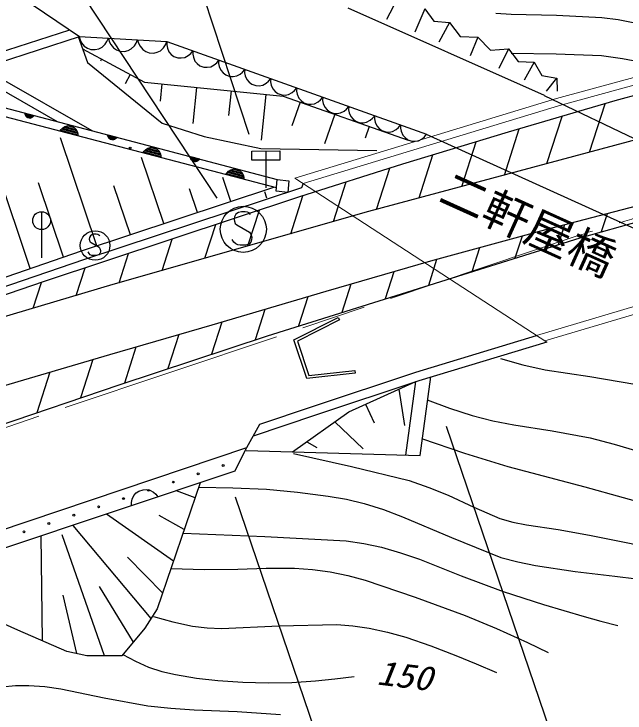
# Model space of a CAD drawing. Units: millimetres, scale not verified. Extents: x 40000 to 680000, y 20000 to 380000.
# Drawn here: x 105405 to 138342, y 262866 to 300565 of the extents above; entities that cross this region are included whole.
import ezdxf
from ezdxf.enums import TextEntityAlignment as Align

# ---------------------------------------------------------------- set-up
doc = ezdxf.new("R2010")
doc.units = ezdxf.units.MM
doc.header["$LTSCALE"] = 1000
doc.linetypes.add('CHAIN', pattern=[18.5, 12, -1.5, 3.5, -1.5])
for name, color, linetype, lineweight in [('M-BGD', 7, 'Continuous', 25), ('M-BMK', 2, 'CHAIN', 13), ('M-STR', 1, 'Continuous', 13)]:
    doc.layers.add(name, color=color, linetype=linetype, lineweight=lineweight)
doc.styles.add('ＭＳ ゴシック', font='')
doc.styles.get('ＭＳ ゴシック').set_extended_font_data('MS Gothic')

# ---------------------------------------------------------------- blocks, each defined once
blk = doc.blocks.new('BUHIN15')
at = {"color": 7, "linetype": 'Continuous', "lineweight": 25}
blk.add_lwpolyline([(157, -881), (257, -901), (359, -882), (480, -825), (637, -712), (743, -581), (800, -425), (785, -266), (706, -146), (646, -73), (533, -1), (421, 3), (-361, -76), (-488, -28), (-620, 69), (-698, 198), (-732, 320), (-727, 462), (-602, 621), (-369, 789), (-257, 847), (-128, 871), (8, 854), (163, 788)], dxfattribs=at)
blk.add_circle((0, 0), 1244, dxfattribs=at)
blk = doc.blocks.new('BUHIN19')
at = {"color": 7, "linetype": 'Continuous', "lineweight": 25}
blk.add_lwpolyline([(101, -564), (165, -577), (230, -564), (307, -528), (408, -456), (476, -372), (512, -272), (503, -170), (452, -93), (414, -47), (341, -1), (270, 2), (-231, -49), (-312, -18), (-397, 44), (-447, 127), (-468, 205), (-465, 296), (-386, 398), (-236, 505), (-164, 542), (-82, 558), (5, 546), (105, 505)], dxfattribs=at)
blk.add_circle((0, 0), 796, dxfattribs=at)
blk = doc.blocks.new('BUHIN21')
at = {"color": 7, "linetype": 'Continuous', "lineweight": 25}
blk.add_line((1170, -1622), (3, -4), dxfattribs=at)
blk.add_lwpolyline([(1778, -1183), (562, -2061), (269, -1655), (1486, -778)], close=True, dxfattribs=at)
blk = doc.blocks.new('BUHIN26')
at = {"color": 7, "linetype": 'Continuous', "lineweight": 25}
blk.add_lwpolyline([(438, 609), (543, 459), (609, 301), (660, 89), (637, -98), (576, -272), (440, -460), (295, -573), (125, -654), (-94, -676), (-265, -664), (-438, -609)], dxfattribs=at)
blk = doc.blocks.new('BUHIN30')
at = {"color": 7, "linetype": 'Continuous', "lineweight": 25}
blk.add_lwpolyline([(666, 422), (519, 544), (357, 623), (134, 687), (-63, 674), (-252, 625), (-458, 494), (-583, 345), (-679, 172), (-716, -57), (-710, -235), (-666, -422)], dxfattribs=at)
blk = doc.blocks.new('BUHIN31')
at = {"color": 7, "linetype": 'Continuous', "lineweight": 25}
blk.add_lwpolyline([(714, 207), (613, 356), (487, 470), (302, 587), (120, 627), (-64, 632), (-285, 568), (-437, 465), (-569, 334), (-663, 136), (-705, -27), (-714, -207)], dxfattribs=at)
blk = doc.blocks.new('BUHIN175')
at = {"color": 7, "linetype": 'Continuous', "lineweight": 25}
for p, q in [((466, 113), (-420, -230)), ((-374, -279), (465, 46)), ((452, -26), (-315, -323)), ((-250, -365), (428, -102)), ((395, -182), (-169, -401)), ((-37, -417), (310, -282))]:
    blk.add_line(p, q, dxfattribs=at)
blk.add_lwpolyline([(466, 181), (470, 59), (452, -53), (401, -191), (320, -286), (224, -364), (79, -420), (-44, -427), (-168, -411), (-299, -344), (-390, -274), (-466, -181)], close=True, dxfattribs=at)
blk = doc.blocks.new('BUHIN177')
at = {"color": 7, "linetype": 'Continuous', "lineweight": 25}
for p, q in [((-233, -56), (210, 114)), ((188, 139), (-232, -23)), ((-226, 13), (158, 161)), ((125, 182), (-214, 52)), ((-197, 91), (85, 200)), ((19, 208), (-155, 141))]:
    blk.add_line(p, q, dxfattribs=at)
blk.add_lwpolyline([(-233, -90), (-235, -29), (-226, 27), (-200, 96), (-160, 143), (-112, 182), (-39, 210), (22, 214), (84, 205), (150, 171), (195, 137), (233, 90)], close=True, dxfattribs=at)

msp = doc.modelspace()

# ---------------------------------------------------------------- linework, layer by layer
at = {"layer": 'M-BGD'}
for p, q in [((108959, 321826), (118060, 294084)), ((116354, 290628), (96904, 320103)), ((104008, 302693), (108945, 299353)), ((126036, 301343), (125479, 300274)), ((134000, 296175), (123424, 300876)), ((127550, 300846), (127004, 299579)), ((127550, 300846), (128039, 300169)), ((128039, 300169), (128873, 300108)), ((128873, 300108), (128309, 299051)), ((128873, 300108), (129458, 299355)), ((102490, 297793), (108419, 299709)), ((103695, 297657), (108945, 299353)), ((108856, 299351), (109360, 297952)), ((108918, 299357), (113642, 299074)), ((129458, 299355), (130411, 299320)), ((113642, 299074), (127648, 294083)), ((130411, 299320), (129987, 298306)), ((130411, 299320), (131084, 298618)), ((109098, 298680), (112438, 296888)), ((131084, 298618), (132053, 298683)), ((132053, 298683), (131540, 297622)), ((132053, 298683), (132586, 298000)), ((109360, 297952), (113389, 294678)), ((110129, 298127), (110075, 298026)), ((132586, 298000), (133453, 297971)), ((133453, 297971), (132907, 297001)), ((133453, 297971), (133855, 297256)), ((103695, 297657), (109599, 294275)), ((103091, 297427), (107737, 294766)), ((111668, 297301), (111398, 296797)), ((133855, 297256), (134661, 297106)), ((134655, 297101), (134096, 296394)), ((134661, 297106), (134681, 296400)), ((112438, 296888), (119908, 296133)), ((113372, 296794), (113277, 295863)), ((141574, 296940), (137798, 295874)), ((101497, 296409), (119589, 291645)), ((115239, 296605), (115043, 294663)), ((117107, 296416), (116973, 295088)), ((118975, 296227), (118724, 293752)), ((119908, 296133), (126661, 293758)), ((133989, 296172), (151483, 287748)), ((119548, 291195), (101659, 295868)), ((120836, 295807), (120387, 294529)), ((137798, 295874), (132044, 294197)), ((136432, 293115), (137267, 295719)), ((106282, 286838), (103542, 294963)), ((122692, 295154), (122134, 293566)), ((134134, 292497), (134951, 295044)), ((113389, 294678), (115655, 293950)), ((124549, 294501), (124328, 293873)), ((140316, 294158), (124506, 289910)), ((132044, 294197), (126348, 292470)), ((127631, 294077), (145311, 286060)), ((131837, 291880), (132634, 294369)), ((109879, 288065), (107915, 293890)), ((115655, 293950), (118705, 293307)), ((118705, 293307), (124957, 293197)), ((129539, 291263), (130311, 293671)), ((127242, 290645), (127985, 292966)), ((113486, 289261), (112287, 292817)), ((126348, 292470), (120792, 290701)), ((124944, 290028), (125656, 292249)), ((108079, 287456), (106731, 291452)), ((117094, 290458), (116660, 291744)), ((119531, 291002), (119588, 291631)), ((119588, 291631), (120225, 291573)), ((120225, 291573), (120168, 290944)), ((120985, 291425), (120898, 291193)), ((122635, 289376), (123317, 291505)), ((135918, 288491), (146297, 291433)), ((109051, 287790), (119417, 291229)), ((120898, 291193), (109211, 287316)), ((111683, 288663), (110795, 291294)), ((115290, 289860), (114859, 291136)), ((120792, 290701), (106979, 286121)), ((119039, 290635), (118923, 290978)), ((120168, 290944), (119531, 291002)), ((120324, 288716), (120979, 290761)), ((106893, 289902), (106893, 287409)), ((124506, 289910), (110737, 285978)), ((118013, 288056), (118631, 289984)), ((138942, 290204), (133791, 288859)), ((137379, 289796), (137065, 288816)), ((115701, 287395), (116281, 289205)), ((135088, 289198), (134743, 288123)), ((133791, 288859), (127851, 287226)), ((113390, 286735), (113932, 288427)), ((119063, 283214), (135918, 288491)), ((132791, 288584), (132409, 287392)), ((79686, 277688), (109051, 287790)), ((111079, 286075), (111582, 287648)), ((130489, 287951), (130076, 286662)), ((109211, 287316), (102862, 285174)), ((128186, 287318), (127742, 285931)), ((127851, 287226), (122207, 285598)), ((108759, 285388), (109233, 286869)), ((125874, 286656), (125408, 285200)), ((110737, 285978), (95143, 281332)), ((106979, 286121), (98608, 283240)), ((106437, 284697), (106883, 286088)), ((123560, 285988), (123074, 284470)), ((122207, 285598), (116065, 283791)), ((121245, 285315), (120740, 283739)), ((118926, 284633), (118402, 282995)), ((116608, 283951), (116053, 282217)), ((120496, 282990), (122884, 284202)), ((122952, 284068), (120679, 282915)), ((122884, 284202), (122952, 284068)), ((116065, 283791), (110559, 282191)), ((111076, 280569), (119063, 283214)), ((114292, 283276), (113704, 281439)), ((127070, 281252), (133575, 283224)), ((121194, 280906), (120496, 282990)), ((120679, 282915), (121298, 281068)), ((134123, 282867), (127222, 280775)), ((111977, 282603), (111354, 280661)), ((110559, 282191), (102048, 279675)), ((109660, 281925), (108998, 279861)), ((107340, 281240), (106641, 279057)), ((121298, 281068), (123786, 281341)), ((121499, 279401), (127070, 281252)), ((123786, 281341), (123802, 281192)), ((123802, 281192), (121194, 280906)), ((127297, 276750), (127868, 280995)), ((103251, 277901), (111076, 280569)), ((127222, 280775), (121658, 278927)), ((123457, 279117), (127058, 280739)), ((126533, 276773), (127069, 280754)), ((126158, 280333), (126447, 278380)), ((118665, 278447), (121499, 279401)), ((124358, 279523), (124826, 278507)), ((120425, 276948), (123457, 279117)), ((121658, 278927), (118296, 277795)), ((117955, 277194), (118665, 278447)), ((122699, 278575), (124236, 277117)), ((135904, 257221), (128726, 278316)), ((121183, 277491), (121731, 277180)), ((96266, 269883), (117955, 277194)), ((117310, 275901), (117955, 277194)), ((117912, 277032), (127297, 276750)), ((117310, 275901), (97859, 269419)), ((115449, 275280), (113128, 268483)), ((115171, 274468), (114174, 274856)), ((117329, 274518), (124500, 253479)), ((114004, 271048), (110394, 273596)), ((114587, 272758), (113237, 273525)), ((112798, 267962), (108591, 272988)), ((106941, 266763), (106873, 272423)), ((110278, 265946), (108000, 272477)), ((113420, 269338), (111518, 271269)), ((111842, 266693), (110014, 269685)), ((108801, 266068), (108054, 269228)), ((105621, 267336), (101728, 269039)), ((113128, 268483), (112467, 267441)), ((108262, 266189), (105621, 267336)), ((112467, 267441), (111216, 265946)), ((109339, 265946), (108262, 266189)), ((111216, 265946), (109339, 265946))]:
    msp.add_line(p, q, dxfattribs=at)
for points in [[(131372, 300605), (132205, 300550), (134651, 300496), (137090, 300382), (137979, 300264), (138868, 300085), (139811, 299827), (140735, 299512), (141285, 299304), (141833, 299089)], [(132198, 298460), (134637, 298420), (137067, 298320), (138213, 298158), (139355, 297949)], [(131635, 281983), (132828, 281647), (134033, 281370), (136452, 281015), (138862, 280599), (140648, 280133), (142446, 279711)], [(127679, 279750), (128873, 279303), (130097, 278908), (131213, 278629), (132351, 278407), (134411, 278085), (136460, 277704), (137756, 277373), (139036, 276984), (141018, 276279), (142992, 275514), (144656, 274593), (146351, 273723), (147371, 273272), (148400, 272817)], [(127380, 277664), (129692, 276884), (132022, 276161), (136168, 275063), (140302, 273906)], [(120475, 276870), (123592, 276168), (126702, 275405), (127769, 275036), (128816, 274610), (130194, 273959), (131594, 273365), (132298, 273162), (133030, 273014), (134738, 272768), (136430, 272463), (138665, 272004), (140901, 271484), (141749, 271221), (142574, 270901), (143571, 270420), (144554, 269878), (144694, 269798), (144842, 269714)], [(115394, 275040), (117210, 275019), (119022, 274939), (120681, 274783), (122346, 274565), (123320, 274394), (124281, 274165), (125320, 273838), (126352, 273451), (128982, 272328), (131644, 271258), (132571, 271012), (133524, 270822), (135650, 270503), (137791, 270242), (138954, 270105), (140103, 269909), (140887, 269687), (141665, 269404), (141907, 269309), (142148, 269212)], [(114532, 272572), (118924, 272394), (123316, 272156), (124266, 272012), (125212, 271808), (126238, 271514), (127257, 271159), (129503, 270263), (131777, 269421), (133945, 268719), (136142, 268072), (137047, 267825), (137953, 267586)], [(113866, 270653), (115671, 270608), (117476, 270624), (119003, 270683), (120531, 270682), (121490, 270610), (122453, 270477), (123395, 270286), (124331, 270035), (127038, 269112), (129720, 268133), (131406, 267428), (133079, 266662), (133640, 266397), (134200, 266131)], [(112926, 268067), (113969, 267783), (115031, 267556), (115810, 267462), (116598, 267427), (119706, 267562), (122811, 267636), (123677, 267569), (124545, 267442), (125540, 267225), (126523, 266949), (127878, 266492), (129220, 265976), (130318, 265522), (131420, 265053)], [(111280, 266022), (111954, 265659), (112663, 265345), (113373, 265113), (114104, 264938), (115239, 264751), (116392, 264622), (117745, 264525), (119104, 264487), (120381, 264510), (121664, 264594), (122704, 264707), (123742, 264844)], [(100990, 262808), (101462, 263140), (101978, 263428), (102640, 263723), (103319, 263960), (104022, 264144), (104752, 264273), (105479, 264344), (106206, 264355), (107071, 264290), (107931, 264165), (110267, 263683), (112613, 263260), (113860, 263122), (115116, 263043), (117444, 262941), (119766, 262779)]]:
    msp.add_lwpolyline(points, dxfattribs=at)
for centre, radius in [((111668, 293338), 49.7), ((106893, 289421), 481), ((116678, 276217), 49.7), ((115336, 275770), 49.7), ((113994, 275323), 49.7), ((112652, 274876), 49.7), ((111311, 274429), 49.7), ((109969, 273982), 49.7), ((108627, 273535), 49.7), ((107286, 273087), 49.7), ((105944, 272640), 49.7)]:
    msp.add_circle(centre, radius, dxfattribs=at)
at = {"layer": 'M-BMK'}
msp.add_line((73090, 267579), (135822, 288620), dxfattribs=at)
msp.add_arc((224489, 5783), 296408, 101.06418, 107.41769, dxfattribs=at)
at = {"layer": 'M-STR'}
for p, q in [((143529, 298442), (134657, 296006)), ((143978, 298151), (134763, 295620)), ((134646, 296003), (120548, 291710)), ((134763, 295620), (120985, 291425)), ((134123, 282867), (120548, 291710)), ((133575, 283224), (138943, 284820)), ((134015, 282937), (139053, 284435))]:
    msp.add_line(p, q, dxfattribs=at)

# ---------------------------------------------------------------- block references
at = {"layer": 'M-BGD', "rotation": 144.19029}
for name, p in [('BUHIN30', (109705, 299310)), ('BUHIN30', (111280, 299216)), ('BUHIN30', (112855, 299121)), ('BUHIN31', (114342, 298824)), ('BUHIN31', (115743, 298325)), ('BUHIN31', (117143, 297826)), ('BUHIN31', (118544, 297327)), ('BUHIN31', (119945, 296828)), ('BUHIN31', (121345, 296329)), ('BUHIN31', (122746, 295830)), ('BUHIN31', (124147, 295331)), ('BUHIN177', (106242, 295160)), ('BUHIN31', (125547, 294832)), ('BUHIN31', (126948, 294333)), ('BUHIN175', (108367, 294115)), ('BUHIN177', (110702, 293985)), ('BUHIN21', (118978, 291176)), ('BUHIN175', (112840, 292947)), ('BUHIN177', (115162, 292811)), ('BUHIN175', (117312, 291779)), ('BUHIN15', (117765, 288952)), ('BUHIN19', (109777, 288081)), ('BUHIN26', (112447, 274280))]:
    msp.add_blockref(name, p, dxfattribs=at)

# ---------------------------------------------------------------- texts
at = {"layer": 'M-BGD', "style": 'ＭＳ ゴシック'}
msp.add_text('二軒屋橋', height=1833, rotation=335.7, dxfattribs=at).set_placement((127967, 289960), align=Align.BOTTOM_LEFT)
at = {"layer": 'M-BGD', "style": 'ＭＳ ゴシック', "oblique": 15, "width": 1.1}
msp.add_text('150', height=1320, rotation=353.1, dxfattribs=at).set_placement((124873, 264018), align=Align.BOTTOM_LEFT)

doc.saveas('drawing.dxf')
